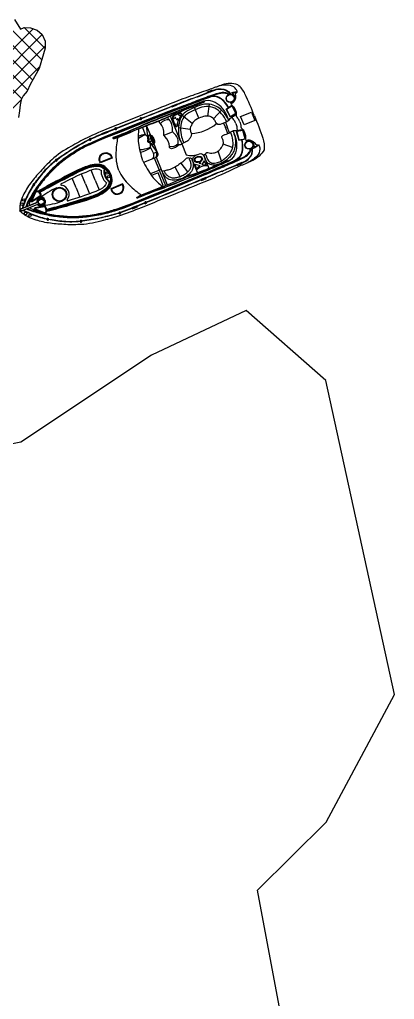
# Model space of a CAD drawing. Header units: metres. Extents: x 325786 to 333768, y 1808927 to 1815015.
# Drawn here: x 326633 to 326861, y 1811178 to 1811775 of the extents above; entities that cross this region are included whole.
import ezdxf

# ---------------------------------------------------------------- set-up
doc = ezdxf.new("R2010")
doc.units = ezdxf.units.M
doc.layers.add('HARBOUR', color=1, linetype='Continuous')

msp = doc.modelspace()

# ---------------------------------------------------------------- linework, layer by layer
at = {"color": 32, "true_color": 0xcd6928}
for p, q in [((326763, 1811728.5), (326763.12, 1811728.64)), ((326742.19, 1811714.5), (326739.5, 1811721.04)), ((326747.75, 1811715.85), (326748.64, 1811723.11)), ((326751.24, 1811714.12), (326755.95, 1811719.53)), ((326731.08, 1811700.53), (326724.88, 1811715.9)), ((326738.2, 1811711.32), (326732, 1811716.13)), ((326712.66, 1811704.35), (326710.36, 1811710.04)), ((326711.19, 1811703.43), (326710.36, 1811710.04)), ((326737, 1811707.59), (326729.76, 1811708.66)), ((326757.25, 1811711.63), (326758.36, 1811708.87)), ((326758.36, 1811712.08), (326759.47, 1811709.32)), ((326759.85, 1811705.18), (326758.36, 1811708.87)), ((326760.93, 1811705.71), (326759.47, 1811709.32)), ((326712.8, 1811701.68), (326712.71, 1811703.92)), ((326713.15, 1811701.69), (326713.08, 1811703.69)), ((326714.45, 1811699.91), (326713.09, 1811703.27)), ((326726.34, 1811706.21), (326720.94, 1811704.03)), ((326713.13, 1811700.85), (326714.59, 1811699.22)), ((326713.39, 1811701.09), (326714.68, 1811699.65)), ((326716.8, 1811694.09), (326713.46, 1811698.34)), ((326716.8, 1811694.09), (326714.88, 1811698.83)), ((326762.81, 1811696.79), (326757.05, 1811698.7)), ((326775.32, 1811697.95), (326775.5, 1811697.94)), ((326714.51, 1811693.16), (326716.8, 1811694.09)), ((326755.92, 1811688.46), (326753.9, 1811694.44)), ((326730.79, 1811679.01), (326727.73, 1811684.82)), ((326735.52, 1811681.91), (326731.35, 1811687.21)), ((326667.35, 1811672.16), (326665.03, 1811677.93)), ((326673.2, 1811674.52), (326670.77, 1811680.54)), ((326679.04, 1811676.87), (326676.6, 1811682.91)), ((326718.07, 1811682.8), (326721.79, 1811673.57)), ((326719.17, 1811683.24), (326722.89, 1811674.02)), ((326667.35, 1811672.16), (326669.68, 1811666.39)), ((326673.2, 1811674.52), (326675.62, 1811668.5)), ((326679.04, 1811676.87), (326681.47, 1811670.84))]:
    msp.add_line(p, q, dxfattribs=at)
at = {"color": 3}
for p, q in [((326771.15, 1811597.27), (326713.39, 1811570.2)), ((326819.67, 1811554.81), (326771.15, 1811597.27)), ((326713.39, 1811570.2), (326633.68, 1811517.14)), ((326861.41, 1811363.43), (326819.67, 1811554.81)), ((326633.68, 1811517.14), (326566.96, 1811503.65)), ((326819.84, 1811285.48), (326861.41, 1811363.43)), ((326777.99, 1811244.15), (326819.84, 1811285.48)), ((326800.83, 1811122.79), (326777.99, 1811244.15))]:
    msp.add_line(p, q, dxfattribs=at)
at = {"color": 32, "true_color": 0xcd6928}
for points in [[(326776.08, 1811716.02, 0.01736), (326770.32, 1811729.35, 0.12634), (326765.95, 1811734.96, 0.172899), (326756.48, 1811734.84, 0.013884), (326749.07, 1811732.18, 0.008973), (326738.46, 1811728.46, 0.01509), (326726.4, 1811723.98, -0.002245), (326707.96, 1811716.68, 0.003342), (326687.53, 1811708.49, 0.016984), (326674.04, 1811702.57, 0.024546), (326664.24, 1811697.3, 0.067942), (326652.55, 1811689.12, 0.033948), (326645.6, 1811682.12, 0.022001), (326639.71, 1811675.1, 0.042872), (326635.1, 1811667.39, 0.059514), (326633.38, 1811662.48, 0.046364), (326633, 1811659.94, 0.104882), (326633.19, 1811658.38, 0.104882)], [(326738.33, 1811726.67, 0.002942), (326746.55, 1811729.84, -0.002013), (326751.81, 1811731.84, -0.130442), (326755.89, 1811732.4, -0.261246), (326761.34, 1811729.56, -0.209197)], [(326738.39, 1811726.5, 0.002941), (326746.62, 1811729.68, -0.002014), (326751.87, 1811731.67, -0.130992), (326755.88, 1811732.23, -0.261832), (326761.19, 1811729.46, -0.261832)], [(326765.66, 1811730.44, 0.164393), (326764.31, 1811732.87, 0.188684), (326760.3, 1811734.7, 0.10758), (326752.33, 1811733.42)], [(326738.33, 1811726.67, -0.006425), (326727.02, 1811722.28, -0.002217), (326708.62, 1811715, 0.003368), (326688, 1811706.82, 0.024633), (326675.14, 1811701.37, 0.015037), (326667.06, 1811696.88, 0.025439), (326662.68, 1811694.16, 0.013843), (326653.91, 1811687.97, 0.040266), (326646.74, 1811680.93, 0.016729), (326641.04, 1811673.47, 0.029739), (326636.5, 1811665.03, -0.01525), (326634.89, 1811660.83, 0.132389), (326634.75, 1811660.02, 0.028442), (326634.77, 1811659.69, 0.028442)], [(326738.4, 1811726.5, -0.006424), (326727.09, 1811722.11, -0.002217), (326708.68, 1811714.83, 0.003368), (326688.07, 1811706.66, 0.024633), (326675.22, 1811701.21, 0.015038), (326667.15, 1811696.72, 0.025461), (326662.77, 1811694.02, 0.013839), (326654.02, 1811687.83, 0.040238), (326646.88, 1811680.82, 0.016715), (326641.18, 1811673.37, 0.029693), (326636.66, 1811664.97, -0.015234), (326635.05, 1811660.75, 0.134036), (326634.92, 1811660.03, 0.024879), (326634.94, 1811659.76, 0.024879)], [(326675.24, 1811699), (326680, 1811701.19), (326685.57, 1811703.57), (326694.74, 1811707.2), (326707.31, 1811712.27), (326727.56, 1811720.17, 0.002601), (326738.6, 1811724.35, -0.004411), (326747.98, 1811727.9, -0.013009), (326754.55, 1811730.05, -0.113396), (326758.45, 1811730.21, -0.146005), (326760.57, 1811729.12, -1.595219)], [(326675.32, 1811698.84), (326680.07, 1811701.03), (326685.64, 1811703.41), (326694.81, 1811707.04), (326707.38, 1811712.11), (326727.62, 1811720.01, 0.002601), (326738.66, 1811724.18, -0.004411), (326748.04, 1811727.73, -0.013003), (326754.6, 1811729.88, -0.113337), (326758.42, 1811730.04, -0.144821), (326760.42, 1811729.02, -0.138987)], [(326675.39, 1811698.68), (326680.14, 1811700.87), (326685.71, 1811703.24), (326694.88, 1811706.87), (326707.44, 1811711.94), (326727.68, 1811719.84, 0.002601), (326738.72, 1811724.01, -0.00441), (326748.1, 1811727.57, -0.012997), (326754.64, 1811729.71, -0.113276), (326758.39, 1811729.86, -0.142458), (326760.27, 1811728.91, -0.142458)], [(326675.54, 1811698.36), (326680.29, 1811700.54), (326685.84, 1811702.92), (326695.01, 1811706.55), (326707.57, 1811711.61), (326727.81, 1811719.51, 0.002601), (326738.85, 1811723.68, -0.00441), (326748.22, 1811727.23, -0.002867), (326749.65, 1811727.73, -0.002867)], [(326760.51, 1811713.07), (326759.19, 1811716.34, 0.202722), (326750.7, 1811724.81, 0.178768), (326744.87, 1811724.87, -0.010028), (326734.56, 1811720.97, 0.005356), (326717.62, 1811714.3, 0.016605), (326704.06, 1811708.58, -0.018921), (326689.97, 1811702.7, 0.925873), (326690.11, 1811702.12, 0.041202), (326692.72, 1811702.89, 0.024461), (326700.85, 1811706.15, -0.012888), (326716.53, 1811712.37, 0.019359), (326725.61, 1811716.24, -0.002375), (326736.11, 1811720.73, 0.006386), (326742.88, 1811723.39, 0.013656), (326745.57, 1811724.51, 0.862706), (326745.42, 1811725.05, -0.648089)], [(326760.27, 1811721, 0.043334), (326757.8, 1811724.37, 0.18333), (326751.99, 1811727.79, 0.123985), (326747.09, 1811727.02, -0.015377), (326743.75, 1811725.94)], [(326760.42, 1811721.1, 0.043195), (326757.93, 1811724.48, 0.183415), (326752.02, 1811727.97, 0.094511), (326748.16, 1811727.59)], [(326745.45, 1811724.87, 0.016488), (326744.93, 1811724.71, -0.010023), (326734.62, 1811720.8, 0.005356), (326717.69, 1811714.13, 0.016607), (326704.13, 1811708.42, -0.018921), (326690.03, 1811702.53, -0.01143), (326690.02, 1811702.53, 0.913283), (326690.08, 1811702.29, 0.041174), (326692.66, 1811703.06, 0.024478), (326700.77, 1811706.32, -0.012889), (326716.46, 1811712.54, 0.019362), (326725.54, 1811716.4, -0.002377), (326736.05, 1811720.89, 0.006391), (326742.81, 1811723.55, 0.013664), (326745.49, 1811724.67, -0.000701), (326745.49, 1811724.67, 0.819976), (326745.45, 1811724.87, 0.819976)], [(326776.08, 1811716.02, -0.01736), (326781.18, 1811702.43, -0.12634), (326781.93, 1811695.35, -0.172899), (326775.03, 1811688.86, -0.013884), (326767.84, 1811685.64, -0.008973), (326757.62, 1811680.95, -0.01509), (326745.83, 1811675.82, 0.002245), (326727.49, 1811668.28, -0.003342), (326707.09, 1811660, -0.016984), (326693.27, 1811654.9, -0.024546), (326682.56, 1811651.9, -0.067942), (326668.46, 1811649.68, -0.033948), (326658.6, 1811649.9, -0.022001), (326649.49, 1811650.86, -0.042872), (326640.82, 1811653.22, -0.059514), (326636.17, 1811655.56, -0.046364), (326634.13, 1811657.13, -0.104882), (326633.19, 1811658.38, -0.104882)], [(326731.84, 1811698.85, -0.291269), (326730.1, 1811698.34, -0.299867), (326729.54, 1811699.35, 0.273478), (326726.93, 1811705.5, -0.28657), (326726.22, 1811707.12, 0.198759), (326724.08, 1811713.69, -0.45148), (326723.74, 1811715.38, -1.463971)], [(326760.51, 1811713.07), (326759.24, 1811712.44), (326755.28, 1811710.82, -0.448043), (326752.64, 1811711.92, 0.025561), (326751.49, 1811713.8, 0.15676), (326749.47, 1811715.33, 0.144288), (326747.65, 1811715.85, 0.079427), (326744.11, 1811715.27, 0.054179), (326740.45, 1811713.58, 0.127294), (326738.17, 1811711.26, -0.025195), (326737.17, 1811709.29, 0.112656), (326737, 1811707.57, 0.061652), (326737.5, 1811705.47, -0.222278), (326737.44, 1811703.7, -0.049109), (326736.65, 1811702.19, -0.09997), (326735.47, 1811700.8, -0.045992), (326733.12, 1811699.46), (326731.84, 1811698.85)], [(326708.08, 1811688.59, -0.033687), (326705.54, 1811699.35, -0.051879), (326705.79, 1811708.21, -1.92312)], [(326730.14, 1811698.33, -0.164009), (326725.57, 1811695.96, -0.407559), (326724.3, 1811697.24, 0.20466), (326721.53, 1811703.32, -0.28657), (326720.81, 1811704.94, 0.198759), (326718.68, 1811711.51, -0.45148), (326718.34, 1811713.2, -1.463971)], [(326693.38, 1811682.66, -0.096403), (326691.89, 1811693.69, -0.040538), (326692.93, 1811702.96, -1.92312)], [(326762.94, 1811707.05), (326764.14, 1811704.07, -0.202722), (326763.9, 1811692.07, -0.178768), (326759.75, 1811687.99, 0.010028), (326749.61, 1811683.64, -0.005356), (326732.79, 1811676.7, -0.016605), (326719.06, 1811671.4, 0.018921), (326704.83, 1811665.86, -0.925873), (326704.52, 1811666.38, -0.041202), (326706.94, 1811667.63, -0.024461), (326715.06, 1811670.92, 0.012888), (326730.66, 1811677.32, -0.019359), (326739.89, 1811680.84, 0.002375), (326750.57, 1811684.9, -0.006386), (326757.28, 1811687.67, -0.013656), (326760, 1811688.73, -0.862706), (326760.26, 1811688.24, 0.648089)], [(326768.16, 1811701.46, -0.043334), (326768.71, 1811697.32, -0.18333), (326766.91, 1811690.83, -0.123985), (326762.83, 1811687.98, 0.015377), (326759.68, 1811686.44)], [(326768.33, 1811701.49, -0.043195), (326768.89, 1811697.33, -0.183415), (326767.04, 1811690.72, -0.094511), (326764, 1811688.31)], [(326675.24, 1811699, 0.031596), (326668.02, 1811695.19, 0.004928), (326663.44, 1811692.26, 0.02844), (326655.92, 1811686.52, 0.042875), (326649.22, 1811679.74, 0.035347), (326643.3, 1811672.31, 0.024093), (326638.67, 1811664.79, 0.079837), (326636.72, 1811660.47)], [(326675.31, 1811698.84, 0.031592), (326668.12, 1811695.04, 0.004926), (326663.54, 1811692.11, 0.028436), (326656.03, 1811686.38, 0.042895), (326649.36, 1811679.63, 0.035363), (326643.44, 1811672.21, 0.024111), (326638.82, 1811664.69, 0.077658), (326636.93, 1811660.56, 0.077658)], [(326675.39, 1811698.68, 0.031588), (326668.21, 1811694.89, 0.004924), (326663.64, 1811691.96, 0.028433), (326656.15, 1811686.25, 0.042917), (326649.49, 1811679.51, 0.035379), (326643.59, 1811672.1, 0.02413), (326638.97, 1811664.6, 0.075408), (326637.14, 1811660.64, 0.075408)], [(326675.53, 1811698.35, 0.031581), (326668.4, 1811694.59, 0.00492), (326663.84, 1811691.67, 0.028426), (326656.38, 1811685.98, 0.042959), (326649.76, 1811679.28, 0.035411), (326643.88, 1811671.9, 0.028829), (326640, 1811665.61, 0.092336), (326638.68, 1811661.27, 0.080328)], [(326691.54, 1811658.64), (326696.48, 1811660.37), (326702.14, 1811662.51), (326711.26, 1811666.26), (326723.82, 1811671.33), (326743.88, 1811679.69, -0.002601), (326754.73, 1811684.34, 0.00441), (326763.95, 1811688.29, 0.012997), (326770.14, 1811691.29, 0.113276), (326772.95, 1811693.77, 0.142458), (326773.64, 1811695.77, 0.142458)], [(326691.6, 1811658.47), (326696.54, 1811660.2), (326702.2, 1811662.35), (326711.33, 1811666.1), (326723.89, 1811671.16), (326743.95, 1811679.52, -0.002601), (326754.8, 1811684.18, 0.004411), (326764.02, 1811688.13, 0.013003), (326770.22, 1811691.13, 0.113337), (326773.09, 1811693.67, 0.144821), (326773.82, 1811695.79, 0.138987)], [(326691.66, 1811658.31), (326696.6, 1811660.03), (326702.27, 1811662.18), (326711.39, 1811665.93), (326723.96, 1811671), (326744.02, 1811679.36, -0.002601), (326754.86, 1811684.01, 0.004411), (326764.09, 1811687.96, 0.013009), (326770.31, 1811690.97, 0.113396), (326773.23, 1811693.57, 0.146005), (326774, 1811695.82, 1.595219)], [(326708.58, 1811687.71), (326713.33, 1811689.63, 0.462925), (326714.51, 1811693.16), (326712.73, 1811696.9)], [(326731.84, 1811698.85), (326734.53, 1811692.18, 0.158322), (326742.63, 1811692.82, -0.417676), (326745.17, 1811691.91), (326748.34, 1811684.04)], [(326756.21, 1811682.32, -0.002941), (326764.34, 1811685.74, 0.002014), (326769.51, 1811687.95, 0.130992), (326772.78, 1811690.33, 0.261832), (326774.69, 1811696.01, 0.261832)], [(326756.28, 1811682.16, -0.002942), (326764.41, 1811685.58, 0.002013), (326769.57, 1811687.79, 0.130442), (326772.91, 1811690.21, 0.261246), (326774.86, 1811696.04, 0.209197)], [(326778.58, 1811698.41, -0.164393), (326779.3, 1811695.71, -0.188684), (326777.68, 1811691.62, -0.10758), (326771.05, 1811687.01)], [(326689.43, 1811690.18), (326682.19, 1811687.27, -0.483063), (326683.9, 1811693.25, -0.50024), (326689.43, 1811690.18, -0.418424)], [(326713.33, 1811689.63), (326715.4, 1811690.46, 0.545737), (326716.03, 1811693.78, 0.282905)], [(326715.4, 1811690.46), (326716.14, 1811690.76, 0.516839), (326716.8, 1811694.09, 0.282905)], [(326741.4, 1811681.41), (326738.58, 1811688.41, -0.406088), (326741.07, 1811692.28)], [(326691.42, 1811658.98), (326696.36, 1811660.7), (326702.01, 1811662.84), (326711.13, 1811666.59), (326723.69, 1811671.66), (326743.74, 1811680.01, -0.002601), (326754.59, 1811684.67, 0.00441), (326763.8, 1811688.61, 0.002867), (326765.18, 1811689.24, 0.002867)], [(326760.17, 1811688.39, -0.016488), (326759.68, 1811688.15, 0.010023), (326749.54, 1811683.81, -0.005356), (326732.72, 1811676.86, -0.016607), (326719, 1811671.57, 0.018921), (326704.76, 1811666.02, 0.01143), (326704.75, 1811666.02, -0.913283), (326704.62, 1811666.23, -0.041174), (326707.01, 1811667.47, -0.024478), (326715.12, 1811670.76, 0.012889), (326730.73, 1811677.16, -0.019362), (326739.95, 1811680.67, 0.002377), (326750.63, 1811684.73, -0.006391), (326757.35, 1811687.51, -0.013664), (326760.06, 1811688.56, 0.000701), (326760.06, 1811688.56, -0.819976), (326760.17, 1811688.39, -0.819976)], [(326708.08, 1811688.59, 0.033687), (326713.72, 1811679.08, 0.051879), (326720.05, 1811672.87, 1.92312)], [(326756.28, 1811682.16, 0.006425), (326745.1, 1811677.47, 0.002217), (326726.79, 1811669.95, -0.003368), (326706.27, 1811661.53, -0.024633), (326693.22, 1811656.53, -0.015037), (326684.29, 1811654.16, -0.025439), (326679.25, 1811653.07, -0.013843), (326668.65, 1811651.45, -0.040266), (326658.6, 1811651.55, -0.016729), (326649.31, 1811652.96, -0.029739), (326640.19, 1811655.88, 0.01525), (326636.11, 1811657.8, -0.132389), (326635.45, 1811658.28, -0.028442), (326635.24, 1811658.54, -0.028442)], [(326756.22, 1811682.32, 0.006424), (326745.03, 1811677.64, 0.002217), (326726.73, 1811670.11, -0.003368), (326706.2, 1811661.69, -0.024633), (326693.17, 1811656.7, -0.015038), (326684.25, 1811654.33, -0.025461), (326679.22, 1811653.24, -0.013839), (326668.63, 1811651.63, -0.040238), (326658.62, 1811651.72, -0.016715), (326649.35, 1811653.13, -0.029693), (326640.26, 1811656.05, 0.015234), (326636.18, 1811657.97, -0.134036), (326635.58, 1811658.4, -0.024879), (326635.41, 1811658.61, -0.024879)], [(326693.38, 1811682.66, 0.096403), (326699.96, 1811673.69, 0.040538), (326707.14, 1811667.72, 1.92312)], [(326695.75, 1811674.5), (326688.52, 1811671.58, 0.483063), (326693.9, 1811668.46, 0.50024), (326695.75, 1811674.5, 0.418424)], [(326645.16, 1811669.55), (326645.79, 1811668.27, -0.382221), (326645.52, 1811666.73), (326640.89, 1811663.72, -0.786544), (326640.03, 1811664.21), (326642.53, 1811669.62, -0.616464), (326645.16, 1811669.55, -3.844907)], [(326691.54, 1811658.64, -0.031588), (326683.74, 1811656.39, -0.004924), (326678.42, 1811655.33, -0.028433), (326669.06, 1811654.24, -0.042917), (326659.59, 1811654.48, -0.035379), (326650.2, 1811655.71, -0.02413), (326641.67, 1811657.91, -0.075408), (326637.6, 1811659.49, -0.075408)], [(326691.42, 1811658.97, -0.031581), (326683.66, 1811656.74, -0.00492), (326678.36, 1811655.67, -0.028426), (326669.04, 1811654.6, -0.042959), (326659.62, 1811654.83, -0.035411), (326650.27, 1811656.06, -0.028829), (326643.11, 1811657.9, -0.092336), (326639.15, 1811660.11, -0.080328)], [(326649.56, 1811658.64), (326649.12, 1811660, 0.382221), (326647.86, 1811660.92), (326642.44, 1811659.88, 0.786544), (326642.16, 1811658.93), (326647.72, 1811656.77, 0.616464), (326649.56, 1811658.64, 3.844907)], [(326691.66, 1811658.31, -0.031596), (326683.81, 1811656.04, -0.004928), (326678.48, 1811654.98, -0.02844), (326669.08, 1811653.89, -0.042875), (326659.56, 1811654.12, -0.035347), (326650.13, 1811655.37, -0.024093), (326641.58, 1811657.57, -0.079837), (326637.19, 1811659.32)], [(326691.6, 1811658.47, -0.031592), (326683.78, 1811656.22, -0.004926), (326678.45, 1811655.15, -0.028436), (326669.07, 1811654.06, -0.042895), (326659.57, 1811654.3, -0.035363), (326650.17, 1811655.54, -0.024111), (326641.62, 1811657.74, -0.077658), (326637.39, 1811659.41, -0.077658)]]:
    msp.add_lwpolyline(points, format="xyb", dxfattribs=at)
for points in [[(326747.69, 1811730.28), (326747.57, 1811730.57), (326750.6, 1811731.8), (326750.74, 1811731.44)], [(326750.81, 1811731.27), (326750.85, 1811731.16), (326747.82, 1811729.94), (326747.75, 1811730.11)], [(326725.58, 1811721.7), (326725.49, 1811721.91), (326728.49, 1811723.12), (326728.59, 1811722.87)], [(326728.66, 1811722.7), (326728.72, 1811722.54), (326725.73, 1811721.33), (326725.64, 1811721.54)], [(326709.63, 1811704.43), (326707.84, 1811709.04)], [(326683.24, 1811704.98), (326683.13, 1811705.26), (326686.26, 1811706.52), (326686.38, 1811706.22)], [(326686.45, 1811706.05), (326686.54, 1811705.84), (326683.4, 1811704.57), (326683.31, 1811704.81)], [(326716.14, 1811690.76), (326719.17, 1811683.24), (326712.68, 1811680.63)], [(326715.04, 1811690.32), (326718.07, 1811682.8)], [(326768.46, 1811687.5), (326768.42, 1811687.61), (326765.39, 1811686.39), (326765.46, 1811686.21)], [(326765.53, 1811686.05), (326765.65, 1811685.75), (326768.68, 1811686.98), (326768.53, 1811687.33)], [(326719.69, 1811673.16), (326720.54, 1811673.5), (326717.44, 1811681.18), (326713.4, 1811679.55)], [(326746.57, 1811678.3), (326746.5, 1811678.47), (326743.5, 1811677.26), (326743.59, 1811677.05)], [(326743.65, 1811676.89), (326743.74, 1811676.67), (326746.74, 1811677.88), (326746.63, 1811678.14)], [(326633.44, 1811659.15), (326643.57, 1811663.24)], [(326643.49, 1811663.2), (326633.44, 1811659.15)], [(326633.91, 1811658), (326644.03, 1811662.08)], [(326643.95, 1811662.05), (326633.91, 1811658)], [(326704.62, 1811661.01), (326704.53, 1811661.22), (326701.4, 1811659.96), (326701.5, 1811659.72)], [(326701.56, 1811659.55), (326701.68, 1811659.27), (326704.81, 1811660.53), (326704.69, 1811660.84)]]:
    msp.add_lwpolyline(points, dxfattribs=at)
for points in [[(326765.02, 1811717.45), (326761.52, 1811715.21), (326758.93, 1811720.08), (326762.4, 1811722.46)], [(326764.79, 1811717.51), (326761.58, 1811715.47), (326759.16, 1811720.02), (326762.34, 1811722.2)], [(326776.37, 1811713.13), (326769.73, 1811710.45), (326767.64, 1811715.62), (326774.28, 1811718.3)], [(326769.11, 1811707.31), (326765.04, 1811706.49), (326766.55, 1811701.19), (326770.7, 1811701.89)], [(326768.99, 1811707.11), (326765.26, 1811706.36), (326766.67, 1811701.39), (326770.47, 1811702.03)], [(326742.73, 1811685.74), (326740.73, 1811683.76), (326740.02, 1811686.48)], [(326744.01, 1811686.25), (326746.82, 1811686.22), (326745.45, 1811688.67)]]:
    msp.add_lwpolyline(points, close=True, dxfattribs=at)
for points in [[(326727.68, 1811709.98, 0.917705), (326729.37, 1811710.69, -0.209704), (326731.63, 1811716.28, 0.850912), (326730.83, 1811717.63), (326726.89, 1811716.04, 0.435659), (326726.17, 1811714.47)], [(326689.03, 1811690.4), (326682.33, 1811687.7, -0.460147), (326684.04, 1811692.92, -0.47706)], [(326695.62, 1811674.06), (326688.92, 1811671.36, 0.460147), (326693.77, 1811668.79, 0.47706)], [(326644.76, 1811669.36), (326645.4, 1811668.05, -0.383069), (326645.26, 1811667.09), (326640.58, 1811664.05, -0.853636), (326640.46, 1811664.07), (326642.93, 1811669.42, -0.613527)], [(326649.14, 1811658.51), (326648.69, 1811659.89, 0.383069), (326647.92, 1811660.48), (326642.45, 1811659.43, 0.853636), (326642.37, 1811659.33), (326647.86, 1811657.19, 0.613527)]]:
    msp.add_lwpolyline(points, format="xyb", close=True, dxfattribs=at)
for centre, radius in [((326761.32, 1811726.62), 2.52), ((326761.32, 1811726.62), 2.34), ((326727.25, 1811714.79), 0.703), ((326729.16, 1811713.86), 0.455), ((326730.8, 1811716.73), 0.703), ((326728.44, 1811710.5), 0.703), ((326772.81, 1811698.14), 2.52), ((326772.81, 1811698.14), 2.34), ((326742.9, 1811687.17), 0.377), ((326686.24, 1811681.09), 0.706), ((326687.15, 1811678.84), 0.706), ((326657.28, 1811668.1), 4.38), ((326657.28, 1811668.1), 4.38), ((326657.28, 1811668.1), 4.03), ((326657.28, 1811668.1), 4.03), ((326635.43, 1811664.77), 0.724), ((326646.05, 1811663.75), 1.78), ((326634.34, 1811662.14), 0.806), ((326646.17, 1811663.43), 1.78), ((326636.63, 1811656.47), 0.806), ((326639.24, 1811655.33), 0.724)]:
    msp.add_circle(centre, radius, dxfattribs=at)
for centre, radius, start, end in [((326765.05, 1811722.34), 8.12, 85.6364, 125.97201), ((326761.32, 1811726.62), 2.7, 281.29349, 48.24337), ((326761.32, 1811726.62), 3.05, 281.29349, 66.19509), ((326766.6, 1811722.37), 8.12, 96.60977, 119.8423), ((326706.87, 1811714.25), 0.548, 28.06301, 194.56548), ((326706.87, 1811714.25), 0.548, 213.18968, 9.43881), ((326723.21, 1811708.42), 5.18, 78.59213, 146.73962), ((326691.54, 1811708.2), 0.548, 26.83846, 196.93758), ((326691.54, 1811708.2), 0.548, 215.59775, 8.17828), ((326736.3, 1811730.96), 25.79, 272.8672, 310.33978), ((326675.97, 1811701.71), 0.548, 30.24153, 200.64812), ((326675.97, 1811701.71), 0.548, 219.30701, 11.58264), ((326704.6, 1811697.96), 8.19, 37.40188, 52.15768), ((326711.69, 1811700.75), 0.8, 122.76998, 281.11554), ((326712.49, 1811698.86), 2.87, 115.58293, 115.85224), ((326704.6, 1811697.96), 8.19, 26.87017, 33.20949), ((326712.49, 1811698.86), 2.87, 80.37229, 108.01238), ((326713.12, 1811701.33), 0.384, 291.96768, 111.96768), ((326710.95, 1811702.67), 2.87, 288.08312, 288.35243), ((326710.95, 1811702.67), 2.87, 297.5702, 323.56306), ((326704.6, 1811697.96), 8.19, 11.91679, 16.1567), ((326704.6, 1811697.96), 8.19, 352.59265, 5.94367), ((326725.62, 1811702.44), 5.18, 255.1677, 319.37186), ((326772.81, 1811698.14), 3.05, 337.74027, 122.64187), ((326772.81, 1811698.14), 2.7, 355.69198, 122.64187), ((326772.52, 1811703.81), 8.12, 277.96335, 318.29896), ((326773.66, 1811704.87), 8.12, 284.09306, 307.32559), ((326655.38, 1811688.99), 0.548, 42.25616, 210.35183), ((326655.38, 1811688.99), 0.548, 228.98689, 23.6211), ((326689.58, 1811681.94), 5.31, 162.92947, 210.67922), ((326689.58, 1811681.94), 4.96, 159.4721, 210.67922), ((326746.45, 1811678.35), 7.22, 79.43624, 141.32371), ((326689.36, 1811681.76), 6.69, 171.09182, 207.69416), ((326689.86, 1811680.52), 6.69, 196.2412, 232.84354), ((326690.14, 1811680.54), 5.31, 193.25613, 241.00589), ((326690.14, 1811680.54), 4.96, 193.25613, 244.46326), ((326641.61, 1811674.06), 0.548, 66.5952, 221.73725), ((326641.61, 1811674.06), 0.548, 240.37502, 47.95744), ((326674.25, 1811629.51), 46.53, 113.56949, 128.64029), ((326658.52, 1811674.13), 0.466, 116.30533, 262.77307), ((326657.73, 1811668.45), 5.27, 20.22733, 82.02845), ((326646.05, 1811663.75), 2.61, 219.63415, 192.0837), ((326646.17, 1811663.43), 2.61, 211.85165, 184.30121), ((326657.85, 1811668.16), 5.27, 321.90691, 23.70803), ((326642.73, 1811707.66), 46.53, 275.29506, 290.36587), ((326662.36, 1811664.61), 0.466, 141.16228, 287.63003), ((326709.77, 1811662.99), 0.548, 35.75707, 188.3376), ((326709.77, 1811662.99), 0.548, 206.99778, 17.0969), ((326634.46, 1811658.89), 1.05, 165.87504, 238.06032), ((326634.46, 1811658.89), 1.05, 165.87504, 238.06032), ((326694.06, 1811656.86), 0.548, 32.35272, 184.62835), ((326694.06, 1811656.86), 0.548, 203.28724, 13.69383), ((326650.13, 1811652.93), 0.548, 182.1981, 337.34016), ((326650.13, 1811652.93), 0.548, 355.97792, 163.56034), ((326670.41, 1811651.74), 0.548, 20.31426, 174.94847), ((326670.41, 1811651.74), 0.548, 193.58353, 1.6792)]:
    msp.add_arc(centre, radius, start, end, dxfattribs=at)
for start_param, end_param in [(4.712389, 5.232342), (0.830012, 1.576846)]:
    msp.add_ellipse((326711.15, 1811700.66), major_axis=(-8.88, -3.58), ratio=0.425319, start_param=start_param, end_param=end_param, dxfattribs=at)
for centre, major_axis, ratio in [((326713.12, 1811701.33), (-1.22, 3.02), 0.533092), ((326741.92, 1811689.46), (-2.36, -0.83), 0.758117)]:
    msp.add_ellipse(centre, major_axis=major_axis, ratio=ratio, dxfattribs=at)
for points in [[(326764.06, 1811725.27), (326764.55, 1811726.3), (326764.7, 1811728.27), (326764.6, 1811729.36), (326765.07, 1811730.09), (326765.66, 1811730.44)], [(326760.51, 1811713.07), (326758.54, 1811716.61), (326755.33, 1811720.07), (326752.03, 1811722.17), (326747.63, 1811723.19), (326743.84, 1811722.7), (326739, 1811720.82), (326734.14, 1811718.3), (326731.28, 1811714.98), (326729.94, 1811710.32), (326729.73, 1811706.18), (326730.57, 1811701.83), (326731.84, 1811698.85)], [(326767.15, 1811712.42), (326766.52, 1811713.77), (326765.96, 1811714.59), (326765.19, 1811715.67), (326765.18, 1811716.81), (326764.76, 1811719.15), (326763.49, 1811721.32), (326762.52, 1811722.29), (326762.11, 1811723), (326761.82, 1811724.16)], [(326760.51, 1811713.07), (326761.3, 1811714.29), (326762.6, 1811715.37), (326765.18, 1811717.03)], [(326762.94, 1811707.05), (326764.24, 1811707.01), (326765.93, 1811707.13), (326768.93, 1811707.73)], [(326767.15, 1811712.42), (326767.64, 1811711.01), (326767.8, 1811710.02), (326768, 1811708.72), (326768.78, 1811707.88), (326770.1, 1811705.91), (326770.69, 1811703.47), (326770.67, 1811702.1), (326770.86, 1811701.29), (326771.46, 1811700.27)], [(326746.18, 1811692.44), (326746.54, 1811693.28), (326747.75, 1811693.62), (326749.32, 1811693.31), (326751.04, 1811693.36), (326753.41, 1811694.16), (326754.88, 1811695.2), (326756.28, 1811697.16), (326757.07, 1811698.77), (326756.98, 1811700.98), (326756.47, 1811702.36), (326756.22, 1811703.36), (326756.77, 1811703.97), (326758.34, 1811704.66), (326761.34, 1811705.97), (326762.82, 1811706.69), (326763.62, 1811705.05), (326764.41, 1811701.69), (326764.45, 1811699.01), (326764.02, 1811696), (326762.74, 1811693.1), (326761.01, 1811690.86), (326759.05, 1811689.07), (326756.85, 1811687.59), (326754.3, 1811686.51), (326751.54, 1811685.95), (326749.96, 1811686.16), (326748.46, 1811686.75), (326746.71, 1811688.29), (326746.11, 1811689.56), (326745.47, 1811691.16), (326745.37, 1811692.15), (326746.18, 1811692.44), (326746.62, 1811691.72), (326747.27, 1811689.96), (326748.11, 1811688.57), (326749.49, 1811687.56), (326750.93, 1811687.09), (326752.7, 1811687.29), (326755.77, 1811688.39), (326758.06, 1811689.92), (326759.96, 1811691.63), (326761.38, 1811693.3), (326762.12, 1811694.68), (326762.76, 1811696.54), (326763.07, 1811698.85), (326763.02, 1811700.58), (326762.68, 1811702.53), (326762.25, 1811704.09), (326761.9, 1811705.19), (326761.68, 1811706.03), (326762.03, 1811706.44)], [(326773.84, 1811701.01), (326774.91, 1811700.61), (326776.39, 1811699.29), (326777.07, 1811698.44), (326777.91, 1811698.24), (326778.58, 1811698.41)], [(326721.57, 1811681.26), (326721.27, 1811681.88), (326720.77, 1811682.6), (326720.03, 1811682.25), (326720.4, 1811680.88), (326722.04, 1811678.59), (326725.01, 1811676.92), (326728.71, 1811676.98), (326731.99, 1811677.88), (326735.52, 1811679.9), (326738.15, 1811682.85), (326738.82, 1811685.31), (326738.26, 1811688.59), (326737.64, 1811689.91), (326737.07, 1811690.31), (326736.54, 1811689.77), (326736.76, 1811689.03), (326737.44, 1811686.51), (326737.24, 1811684.54), (326736.23, 1811682.7), (326734.79, 1811681.27), (326732.64, 1811679.91), (326730.45, 1811678.89), (326728.26, 1811678.41), (326725.94, 1811678.28), (326723.8, 1811679.12), (326722, 1811680.59), (326721.57, 1811681.26)], [(326736.69, 1811690.08), (326735.81, 1811690.31), (326734.85, 1811690.15), (326733.54, 1811689), (326732.5, 1811688.06), (326730.7, 1811686.75), (326727.9, 1811684.91), (326726.32, 1811684.12), (326724.65, 1811683.36), (326723.29, 1811682.93), (326722.02, 1811682.66), (326721.08, 1811682.29)]]:
    msp.add_spline(points, degree=3, dxfattribs=at)
for points, knots in [([(326759.24, 1811712.44), (326757.43, 1811716.08), (326755.09, 1811719.05), (326748.69, 1811722.28), (326744.98, 1811721.84), (326737.72, 1811718.76), (326733.91, 1811717.17), (326730.92, 1811710.99), (326730.67, 1811706.7), (326731.99, 1811701.91), (326732.53, 1811700.73), (326733.12, 1811699.46)], [0, 0, 0, 0, 0.0684102, 0.0684102, 0.1368204, 0.1368204, 0.2052306, 0.2052306, 0.2736407, 0.2736407, 0.2974604, 0.2974604, 0.2974604, 0.2974604]), ([(326764.69, 1811711.42), (326764.49, 1811711.88), (326764.17, 1811712.65), (326763.47, 1811713.7), (326762.64, 1811714.46), (326762.67, 1811715.17), (326762.68, 1811715.43)], [0, 0, 0, 0, 0.00840925, 0.01405459, 0.02148076, 0.02583256, 0.02583256, 0.02583256, 0.02583256]), ([(326764.69, 1811711.42), (326764.87, 1811710.96), (326765.17, 1811710.18), (326765.39, 1811708.94), (326765.32, 1811707.82), (326765.83, 1811707.32), (326766.03, 1811707.15)], [0, 0, 0, 0, 0.00840925, 0.01405459, 0.02148076, 0.02583256, 0.02583256, 0.02583256, 0.02583256]), ([(326712.03, 1811704.02), (326711.69, 1811703.88), (326711.39, 1811703.27), (326711.59, 1811700.59), (326713.29, 1811698.51), (326714.79, 1811698.68), (326715.04, 1811700.8), (326713.43, 1811703.66), (326712.47, 1811704.2), (326712.03, 1811704.02)], [0, 0, 0, 0, 1.031451, 1.031451, 2.992455, 2.992455, 4.95346, 4.95346, 6.283185, 6.283185, 6.283185, 6.283185]), ([(326739.89, 1811688.74), (326740.17, 1811687.96), (326741.64, 1811687.57), (326743.94, 1811688.73), (326744.31, 1811689.96), (326743.05, 1811691.24), (326741.33, 1811691.16), (326739.91, 1811689.85), (326739.72, 1811689.22), (326739.89, 1811688.74)], [0, 0, 0, 0, 1.743273, 1.743273, 3.486547, 3.486547, 5.22982, 5.22982, 6.283185, 6.283185, 6.283185, 6.283185]), ([(326688.44, 1811680.67), (326687.07, 1811683.38), (326684.87, 1811685.93), (326678.68, 1811686.7), (326675.56, 1811685.84), (326667.03, 1811682.67), (326661.99, 1811679.63), (326652.55, 1811674.81), (326648.61, 1811672.58), (326644.53, 1811670.22)], [0, 0, 0, 0, 0.0462196, 0.0462196, 0.0924392, 0.0924392, 0.1947325, 0.1947325, 0.2709084, 0.2709084, 0.2709084, 0.2709084]), ([(326688.28, 1811680.59), (326686.87, 1811683.38), (326684.55, 1811685.89), (326678.21, 1811686.47), (326675.05, 1811685.5), (326666.52, 1811682.21), (326661.45, 1811679.18), (326652.27, 1811674.44), (326648.55, 1811672.34), (326644.7, 1811670.11)], [0, 0, 0, 0, 0.0480884, 0.0480884, 0.0961768, 0.0961768, 0.1985377, 0.1985377, 0.2704106, 0.2704106, 0.2704106, 0.2704106]), ([(326687.81, 1811680.35), (326686.37, 1811683.2), (326684.02, 1811685.53), (326677.6, 1811685.84), (326674.42, 1811684.73), (326665.81, 1811681.24), (326660.59, 1811678.18), (326651.73, 1811673.53), (326648.38, 1811671.63), (326645.07, 1811669.71)], [0, 0, 0, 0, 0.0508337, 0.0508337, 0.1016674, 0.1016674, 0.2060328, 0.2060328, 0.2709084, 0.2709084, 0.2709084, 0.2709084]), ([(326684.94, 1811683.67), (326684.44, 1811684.14), (326682.12, 1811685.82), (326674.52, 1811685.18), (326665.29, 1811680.13), (326654.72, 1811675.08), (326647.93, 1811671.16), (326645.15, 1811669.56)], [0.0234044, 0.0234044, 0.0234044, 0.0234044, 0.0350942, 0.0739111, 0.138251, 0.2165713, 0.2709084, 0.2709084, 0.2709084, 0.2709084]), ([(326684.5, 1811683.5), (326683.55, 1811684.31), (326682.5, 1811684.87), (326678.58, 1811685.38), (326675.52, 1811684.54), (326670.33, 1811682.53), (326667.92, 1811681.21), (326660.46, 1811677.4), (326655.38, 1811674.95), (326648.77, 1811671.24), (326647.05, 1811670.24), (326645.33, 1811669.25)], [0.0248254, 0.0248254, 0.0248254, 0.0248254, 0.0474598, 0.0474598, 0.0949196, 0.0949196, 0.1423794, 0.1423794, 0.237299, 0.237299, 0.2709084, 0.2709084, 0.2709084, 0.2709084]), ([(326682.75, 1811682.79), (326679.71, 1811684.89), (326674.71, 1811682.12), (326669.41, 1811680.04), (326662.69, 1811676.78), (326658.3, 1811674.54)], [0.0313661, 0.0313661, 0.0313661, 0.0313661, 0.1084744, 0.1084744, 0.1920729, 0.1920729, 0.1920729, 0.1920729]), ([(326688.44, 1811680.67), (326689.34, 1811677.76), (326689.52, 1811674.4), (326685.6, 1811669.55), (326682.75, 1811668), (326674.41, 1811664.36), (326668.67, 1811663.06), (326658.53, 1811659.98), (326654.14, 1811658.85), (326649.57, 1811657.73)], [0, 0, 0, 0, 0.0462196, 0.0462196, 0.0924392, 0.0924392, 0.1947325, 0.1947325, 0.2709084, 0.2709084, 0.2709084, 0.2709084]), ([(326687.76, 1811680.46), (326688.71, 1811677.4), (326688.64, 1811674.1), (326684.22, 1811669.42), (326681.16, 1811668.01), (326672.54, 1811664.55), (326666.66, 1811663.13), (326657.05, 1811660.34), (326653.32, 1811659.38), (326649.6, 1811658.46)], [0, 0, 0, 0, 0.0508337, 0.0508337, 0.1016674, 0.1016674, 0.2060328, 0.2060328, 0.2709084, 0.2709084, 0.2709084, 0.2709084]), ([(326688.27, 1811680.61), (326689.2, 1811677.62), (326689.26, 1811674.21), (326685.1, 1811669.38), (326682.15, 1811667.9), (326673.73, 1811664.35), (326667.98, 1811663.01), (326658.07, 1811660.05), (326653.94, 1811658.99), (326649.62, 1811657.92)], [0, 0, 0, 0, 0.0480884, 0.0480884, 0.0961768, 0.0961768, 0.1985377, 0.1985377, 0.2704106, 0.2704106, 0.2704106, 0.2704106]), ([(326687.57, 1811675.9), (326687.45, 1811674.65), (326687.08, 1811673.51), (326684.61, 1811670.43), (326681.83, 1811668.91), (326676.69, 1811666.76), (326674.03, 1811666.04), (326666.02, 1811663.61), (326660.66, 1811661.85), (326653.33, 1811659.93), (326651.4, 1811659.45), (326649.48, 1811658.98)], [0.0248254, 0.0248254, 0.0248254, 0.0248254, 0.0474598, 0.0474598, 0.0949196, 0.0949196, 0.1423794, 0.1423794, 0.237299, 0.237299, 0.2709084, 0.2709084, 0.2709084, 0.2709084]), ([(326688, 1811676.07), (326687.96, 1811675.39), (326687.47, 1811672.57), (326681.55, 1811667.76), (326671.39, 1811664.99), (326660.28, 1811661.29), (326652.68, 1811659.4), (326649.56, 1811658.63)], [0.0234044, 0.0234044, 0.0234044, 0.0234044, 0.0350942, 0.0739111, 0.138251, 0.2165713, 0.2709084, 0.2709084, 0.2709084, 0.2709084]), ([(326685.82, 1811675.19), (326685.09, 1811671.57), (326679.56, 1811670.09), (326674.31, 1811667.91), (326667.21, 1811665.6), (326662.49, 1811664.17)], [0.0313661, 0.0313661, 0.0313661, 0.0313661, 0.1084744, 0.1084744, 0.1920729, 0.1920729, 0.1920729, 0.1920729])]:
    msp.add_open_spline(points, degree=3, knots=knots, dxfattribs=at)
for points in [[(326705.43, 1811703.64), (326706.68, 1811704.16), (326708.06, 1811704.57), (326709.54, 1811704.8)], [(326706.66, 1811693.78), (326708.67, 1811694.27), (326710.83, 1811695.14), (326712.86, 1811696.57)]]:
    msp.add_open_spline(points, degree=3, dxfattribs=at)
at = {"layer": 'HARBOUR'}
for p, q in [((326629.84, 1811774.66), (326633.41, 1811768.86)), ((326633.41, 1811768.86), (326635.75, 1811769.77)), ((326635.75, 1811769.77), (326639.58, 1811769.67)), ((326639.58, 1811769.67), (326643.71, 1811768.2)), ((326643.71, 1811768.2), (326646.75, 1811765.55)), ((326646.75, 1811765.55), (326648.52, 1811761.43)), ((326648.52, 1811761.43), (326648.52, 1811757.3)), ((326648.52, 1811757.3), (326644.89, 1811744.84)), ((326644.89, 1811744.84), (326639.48, 1811735.06)), ((326639.48, 1811735.06), (326637.51, 1811731.12)), ((326633.96, 1811725.7), (326633.37, 1811722.65)), ((326635.15, 1811728.17), (326633.96, 1811725.7)), ((326637.51, 1811731.12), (326635.15, 1811728.17)), ((326633.37, 1811722.65), (326632.98, 1811719.1)), ((326632.98, 1811719.1), (326632.19, 1811714.96))]:
    msp.add_line(p, q, dxfattribs=at)
at = {"layer": 'HARBOUR', "linetype": 'Continuous'}
for p, q in [((326370.38, 1811498.2), (326641.26, 1811769.07)), ((326644.12, 1811743.45), (326619.3, 1811768.27)), ((326646.43, 1811750.12), (326624.89, 1811771.66)), ((326648.45, 1811757.07), (326635.76, 1811769.77)), ((326371.73, 1811490.57), (326646.73, 1811765.57)), ((326637.84, 1811731.77), (326608.11, 1811761.5)), ((326640.92, 1811737.66), (326613.71, 1811764.88)), ((326373.08, 1811482.94), (326648.52, 1811758.38)), ((326634.28, 1811726.35), (326602.52, 1811758.11)), ((326374.44, 1811475.31), (326645.27, 1811746.14)), ((326375.79, 1811467.68), (326634.11, 1811726.01))]:
    msp.add_line(p, q, dxfattribs=at)

doc.saveas('drawing.dxf')
